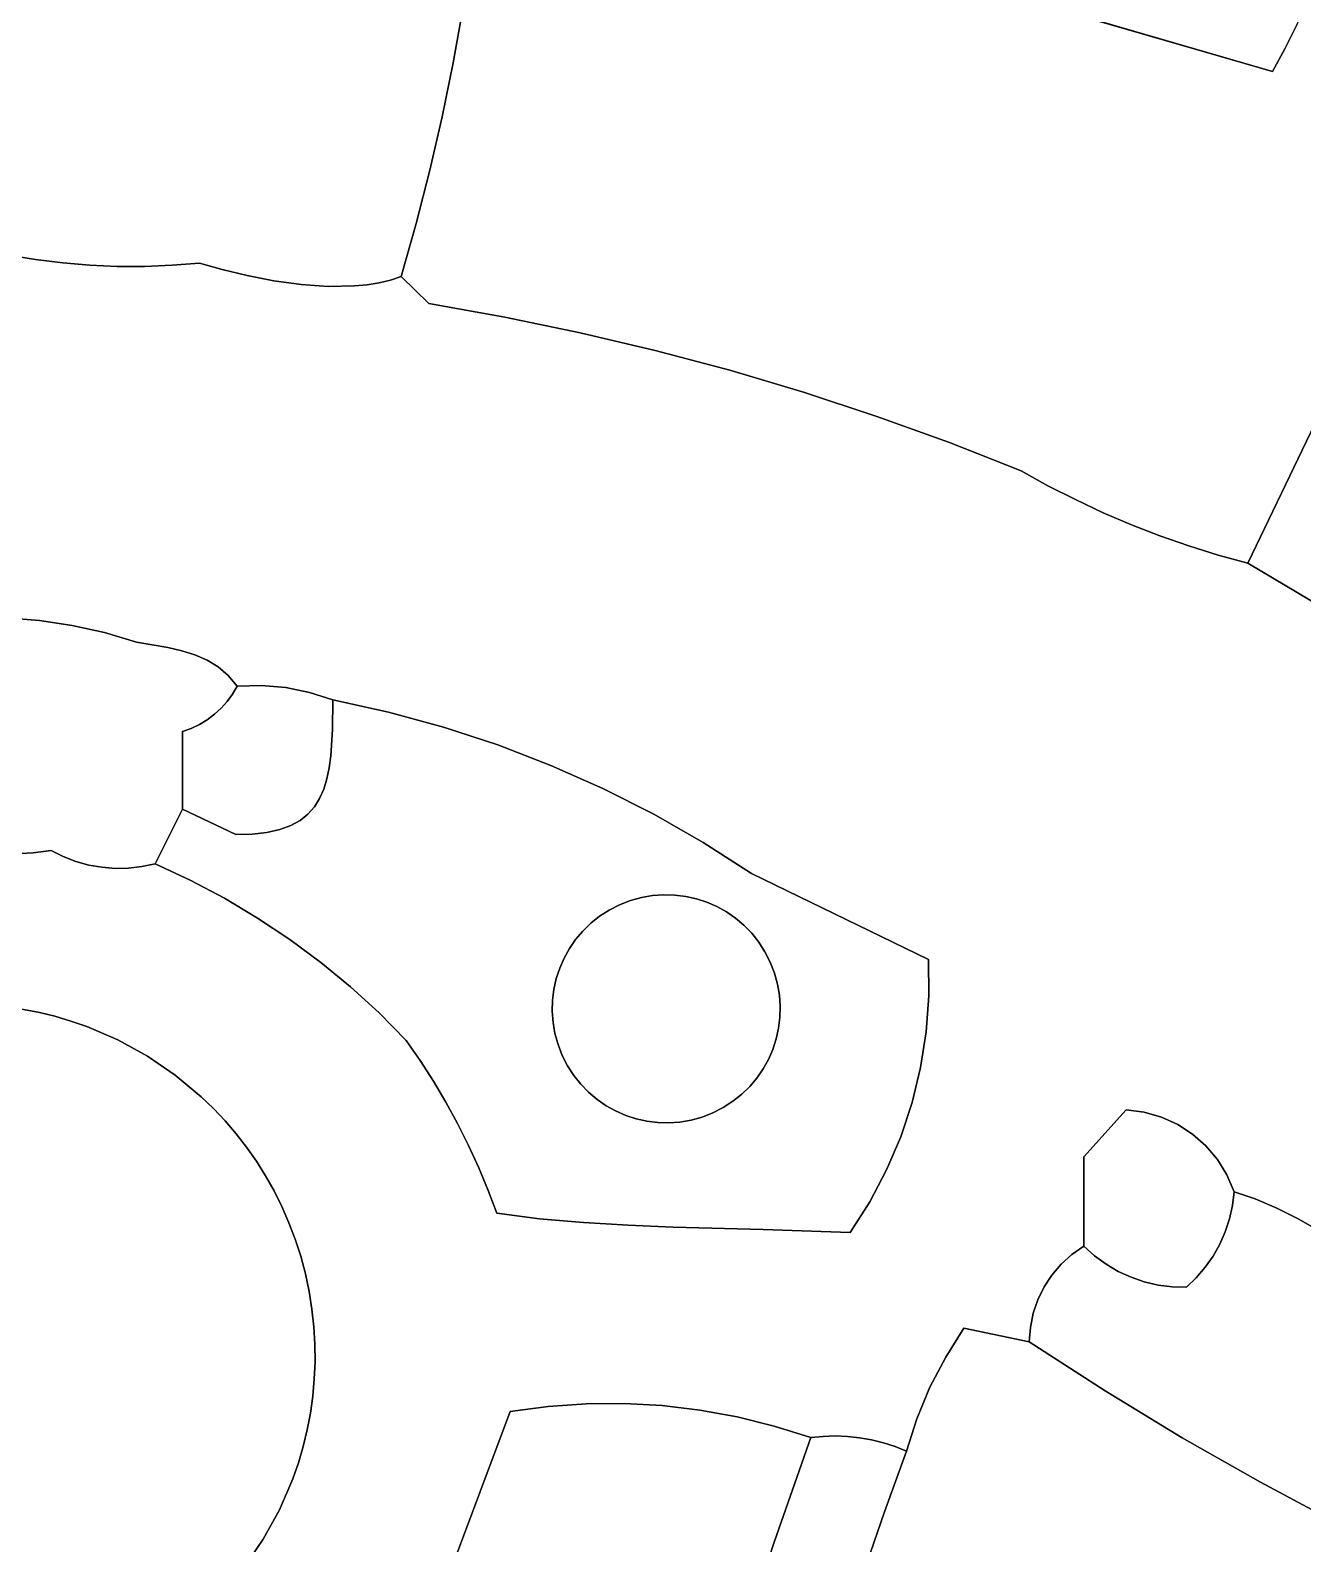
# Model space of a CAD drawing. Header units: inches. Extents: x 36.3 to 71.4, y 17.4 to 61.7.
# Drawn here: x 43.177 to 46.449, y 46.614 to 50.504 of the extents above; entities that cross this region are included whole.
import ezdxf

# ---------------------------------------------------------------- set-up
doc = ezdxf.new("R2010")
doc.units = ezdxf.units.IN
doc.layers.add('SURFACES_FOR_SKETCHUP', color=7, linetype='Continuous')

msp = doc.modelspace()

# ---------------------------------------------------------------- linework, layer by layer
at = {"layer": 'SURFACES_FOR_SKETCHUP'}
for points, invisible_edges in [([(43.1216, 49.926), (43.191, 49.9143), (42.8438, 51.065)], 10), ([(43.8009, 51.065), (42.8438, 51.065), (43.2608, 49.9056)], 10), ([(43.2608, 49.9056), (42.8438, 51.065), (43.191, 49.9143)], 3), ([(43.3309, 49.8997), (43.8009, 51.065), (43.2608, 49.9056)], 3), ([(43.3309, 49.8997), (43.4012, 49.8968), (43.8009, 51.065)], 10), ([(43.4012, 49.8968), (43.4715, 49.8968), (43.8009, 51.065)], 10), ([(43.5419, 49.8996), (43.8009, 51.065), (43.4715, 49.8968)], 3), ([(43.6122, 49.9054), (43.8009, 51.065), (43.5419, 49.8996)], 3), ([(43.6122, 49.9054), (44.2646, 50.4197), (43.8009, 51.065)], 11), ([(44.2894, 50.5587), (43.8009, 51.065), (44.2646, 50.4197)], 3), ([(44.2646, 50.4197), (44.5914, 49.7264), (45.0436, 50.7841)], 11), ([(44.2646, 50.4197), (45.0436, 50.7841), (44.2894, 50.5587)], 3), ([(44.7842, 49.6808), (45.0436, 50.7841), (44.5914, 49.7264)], 3), ([(44.9757, 49.6298), (45.0436, 50.7841), (44.7842, 49.6808)], 3), ([(45.1656, 49.5733), (45.0436, 50.7841), (44.9757, 49.6298)], 3), ([(45.0436, 50.7841), (45.3538, 49.5114), (46.3709, 50.3979)], 3), ([(45.3538, 49.5114), (45.0436, 50.7841), (45.1656, 49.5733)], 3), ([(46.4027, 50.4557), (46.4321, 50.5146), (45.0436, 50.7841)], 10), ([(45.0436, 50.7841), (46.3709, 50.3979), (46.4027, 50.4557)], 8), ([(46.4321, 50.5146), (46.7304, 50.0145), (46.4589, 50.5748)], 3), ([(46.4027, 50.4557), (46.7304, 50.0145), (46.4321, 50.5146)], 3), ([(46.4027, 50.4557), (46.3709, 50.3979), (46.7304, 50.0145)], 10), ([(44.2646, 50.4197), (43.6122, 49.9054), (44.2362, 50.2814)], 3), ([(44.2362, 50.2814), (44.5914, 49.7264), (44.2646, 50.4197)], 3), ([(45.5403, 49.4441), (46.3709, 50.3979), (45.3538, 49.5114)], 3), ([(45.7248, 49.3715), (46.3709, 50.3979), (45.5403, 49.4441)], 3), ([(45.7248, 49.3715), (45.7939, 49.3332), (46.3709, 50.3979)], 10), ([(45.7939, 49.3332), (45.8642, 49.2973), (46.3709, 50.3979)], 10), ([(46.3709, 50.3979), (45.8642, 49.2973), (46.7304, 50.0145)], 11), ([(43.6704, 49.8887), (44.2362, 50.2814), (43.6122, 49.9054)], 3), ([(44.2362, 50.2814), (43.6704, 49.8887), (44.2045, 50.1439)], 3), ([(44.2045, 50.1439), (44.5914, 49.7264), (44.2362, 50.2814)], 3), ([(43.7348, 49.8731), (44.2045, 50.1439), (43.6704, 49.8887)], 3), ([(43.8032, 49.8599), (44.2045, 50.1439), (43.7348, 49.8731)], 3), ([(43.8032, 49.8599), (43.8735, 49.8503), (44.2045, 50.1439)], 10), ([(44.1693, 50.0071), (44.2045, 50.1439), (43.8735, 49.8503)], 10), ([(44.1693, 50.0071), (44.3973, 49.7665), (44.2045, 50.1439)], 3), ([(44.5914, 49.7264), (44.2045, 50.1439), (44.3973, 49.7665)], 3), ([(43.8735, 49.8503), (43.9436, 49.8454), (44.1693, 50.0071)], 10), ([(43.9436, 49.8454), (44.0112, 49.8465), (44.1693, 50.0071)], 10), ([(44.0112, 49.8465), (44.0434, 49.8496), (44.1693, 50.0071)], 10), ([(44.0434, 49.8496), (44.0743, 49.8547), (44.1693, 50.0071)], 10), ([(44.0743, 49.8547), (44.1035, 49.8618), (44.1693, 50.0071)], 10), ([(44.1307, 49.8712), (44.1693, 50.0071), (44.1035, 49.8618)], 2), ([(44.1307, 49.8712), (44.2019, 49.801), (44.1693, 50.0071)], 2), ([(44.3973, 49.7665), (44.1693, 50.0071), (44.2019, 49.801)], 3), ([(45.9357, 49.2638), (46.7304, 50.0145), (45.8642, 49.2973)], 3), ([(46.0082, 49.2328), (46.7304, 50.0145), (45.9357, 49.2638)], 3), ([(46.0817, 49.2043), (46.7304, 50.0145), (46.0082, 49.2328)], 3), ([(46.1562, 49.1782), (46.7304, 50.0145), (46.0817, 49.2043)], 3), ([(46.1562, 49.1782), (46.2315, 49.1547), (46.7304, 50.0145)], 10), ([(46.3077, 49.1338), (46.7304, 50.0145), (46.2315, 49.1547)], 2), ([(46.7304, 50.0145), (46.3077, 49.1338), (47.3962, 49.7829)], 10), ([(43.191, 49.9143), (43.1216, 49.926), (43.0313, 48.9946)], 10), ([(43.0313, 48.9946), (43.1164, 48.9935), (43.191, 49.9143)], 10), ([(43.2608, 49.9056), (43.191, 49.9143), (43.1164, 48.9935)], 10), ([(43.1164, 48.9935), (43.2011, 48.9866), (43.2608, 49.9056)], 10), ([(43.3309, 49.8997), (43.2608, 49.9056), (43.2011, 48.9866)], 10), ([(43.2011, 48.9866), (43.2853, 48.9739), (43.3309, 49.8997)], 10), ([(43.4012, 49.8968), (43.3309, 49.8997), (43.2853, 48.9739)], 10), ([(43.2853, 48.9739), (43.3686, 48.9554), (43.4012, 49.8968)], 10), ([(43.4715, 49.8968), (43.3686, 48.9554), (43.5419, 49.8996)], 3), ([(43.4508, 48.9311), (43.5419, 49.8996), (43.3686, 48.9554)], 3), ([(43.4715, 49.8968), (43.4012, 49.8968), (43.3686, 48.9554)], 10), ([(43.5419, 49.8996), (43.4508, 48.9311), (43.6704, 49.8887)], 11), ([(43.4508, 48.9311), (43.5308, 48.917), (43.6704, 49.8887)], 10), ([(43.7348, 49.8731), (43.6704, 49.8887), (43.5308, 48.917)], 10), ([(43.5308, 48.917), (43.5671, 48.9087), (43.7348, 49.8731)], 10), ([(43.6704, 49.8887), (43.6122, 49.9054), (43.5419, 49.8996)], 8), ([(43.8032, 49.8599), (43.7348, 49.8731), (43.5671, 48.9087)], 10), ([(44.2019, 49.801), (44.1307, 49.8712), (44.1035, 49.8618)], 8), ([(43.5671, 48.9087), (43.6009, 48.8984), (43.8032, 49.8599)], 10), ([(43.8735, 49.8503), (43.8032, 49.8599), (43.6009, 48.8984)], 10), ([(43.6009, 48.8984), (43.632, 48.885), (43.8735, 49.8503)], 10), ([(43.9436, 49.8454), (43.8735, 49.8503), (43.632, 48.885)], 10), ([(43.632, 48.885), (43.8342, 48.8141), (43.9436, 49.8454)], 11), ([(43.8342, 48.8141), (43.8954, 48.8018), (43.9436, 49.8454)], 10), ([(44.2019, 49.801), (44.0112, 49.8465), (43.8954, 48.8018)], 11), ([(43.9436, 49.8454), (43.8954, 48.8018), (44.0112, 49.8465)], 3), ([(44.2019, 49.801), (44.0434, 49.8496), (44.0112, 49.8465)], 9), ([(44.2019, 49.801), (44.0743, 49.8547), (44.0434, 49.8496)], 9), ([(44.2019, 49.801), (44.1035, 49.8618), (44.0743, 49.8547)], 9), ([(43.8954, 48.8018), (43.9551, 48.7827), (44.2019, 49.801)], 10), ([(44.0986, 48.7512), (44.2019, 49.801), (43.9551, 48.7827)], 3), ([(44.2019, 49.801), (44.0986, 48.7512), (44.3973, 49.7665)], 3), ([(44.2401, 48.7125), (44.3973, 49.7665), (44.0986, 48.7512)], 3), ([(44.3973, 49.7665), (44.2401, 48.7125), (44.5914, 49.7264)], 3), ([(47.0308, 48.7027), (47.3962, 49.7829), (46.3077, 49.1338)], 3), ([(44.3792, 48.6668), (44.5914, 49.7264), (44.2401, 48.7125)], 3), ([(44.5914, 49.7264), (44.3792, 48.6668), (44.7842, 49.6808)], 3), ([(44.5158, 48.6142), (44.7842, 49.6808), (44.3792, 48.6668)], 3), ([(44.7842, 49.6808), (44.5158, 48.6142), (44.9757, 49.6298)], 3), ([(44.6496, 48.5547), (44.9757, 49.6298), (44.5158, 48.6142)], 3), ([(44.9757, 49.6298), (44.6496, 48.5547), (45.1656, 49.5733)], 3), ([(44.7802, 48.4886), (45.1656, 49.5733), (44.6496, 48.5547)], 3), ([(45.1656, 49.5733), (44.7802, 48.4886), (45.3538, 49.5114)], 3), ([(44.9076, 48.4158), (45.3538, 49.5114), (44.7802, 48.4886)], 3), ([(45.5403, 49.4441), (45.3538, 49.5114), (44.9076, 48.4158)], 10), ([(44.9076, 48.4158), (45.0312, 48.3365), (45.5403, 49.4441)], 10), ([(45.5403, 49.4441), (45.0312, 48.3365), (45.7248, 49.3715)], 3), ([(45.7939, 49.3332), (45.7248, 49.3715), (45.0312, 48.3365)], 10), ([(45.0312, 48.3365), (45.4869, 48.1155), (45.7939, 49.3332)], 10), ([(45.8642, 49.2973), (45.7939, 49.3332), (45.4869, 48.1155)], 10), ([(45.9357, 49.2638), (45.8642, 49.2973), (45.4869, 48.1155)], 10), ([(45.9357, 49.2638), (45.4869, 48.1155), (46.0082, 49.2328)], 3), ([(46.0082, 49.2328), (45.4869, 48.1155), (46.0817, 49.2043)], 3), ([(46.0817, 49.2043), (45.4869, 48.1155), (46.1562, 49.1782)], 3), ([(46.1562, 49.1782), (45.4869, 48.1155), (46.2315, 49.1547)], 3), ([(46.2315, 49.1547), (45.4869, 48.1155), (46.3077, 49.1338)], 3), ([(46.0415, 47.7231), (46.3077, 49.1338), (45.4869, 48.1155)], 11), ([(46.086, 47.7102), (46.3077, 49.1338), (46.0415, 47.7231)], 3), ([(47.0308, 48.7027), (46.3077, 49.1338), (46.086, 47.7102)], 10), ([(42.8723, 48.7703), (42.868, 48.7456), (43.2011, 48.9866)], 10), ([(43.1848, 48.3896), (43.2011, 48.9866), (42.868, 48.7456)], 11), ([(43.1164, 48.9935), (42.8723, 48.7703), (43.2011, 48.9866)], 3), ([(43.1848, 48.3896), (43.2309, 48.3953), (43.2011, 48.9866)], 10), ([(43.2011, 48.9866), (43.2309, 48.3953), (43.2853, 48.9739)], 3), ([(43.2853, 48.9739), (43.2309, 48.3953), (43.3686, 48.9554)], 3), ([(43.5689, 48.7015), (43.3686, 48.9554), (43.2309, 48.3953)], 11), ([(43.3686, 48.9554), (43.5689, 48.7015), (43.4508, 48.9311)], 3), ([(43.4508, 48.9311), (43.5689, 48.7015), (43.5308, 48.917)], 3), ([(43.5308, 48.917), (43.5689, 48.7015), (43.5671, 48.9087)], 3), ([(43.5911, 48.7094), (43.5671, 48.9087), (43.5689, 48.7015)], 3), ([(43.5671, 48.9087), (43.5911, 48.7094), (43.6009, 48.8984)], 3), ([(43.6122, 48.7195), (43.6009, 48.8984), (43.5911, 48.7094)], 3), ([(43.6009, 48.8984), (43.6322, 48.7315), (43.632, 48.885)], 3), ([(43.6322, 48.7315), (43.6009, 48.8984), (43.6122, 48.7195)], 3), ([(43.6605, 48.8678), (43.8342, 48.8141), (43.632, 48.885)], 3), ([(43.632, 48.885), (43.6508, 48.7455), (43.6605, 48.8678)], 3), ([(43.6508, 48.7455), (43.632, 48.885), (43.6322, 48.7315)], 3), ([(43.668, 48.7612), (43.6605, 48.8678), (43.6508, 48.7455)], 3), ([(43.6863, 48.8457), (43.772, 48.8195), (43.6605, 48.8678)], 3), ([(43.8342, 48.8141), (43.6605, 48.8678), (43.772, 48.8195)], 3), ([(43.6835, 48.7785), (43.6605, 48.8678), (43.668, 48.7612)], 3), ([(43.6605, 48.8678), (43.6835, 48.7785), (43.6863, 48.8457)], 3), ([(43.8342, 48.8141), (43.772, 48.8195), (43.668, 48.7612)], 10), ([(43.6835, 48.7785), (43.668, 48.7612), (43.772, 48.8195)], 10), ([(43.6974, 48.7974), (43.6863, 48.8457), (43.6835, 48.7785)], 3), ([(43.6974, 48.7974), (43.6835, 48.7785), (43.772, 48.8195)], 10), ([(43.6863, 48.8457), (43.7093, 48.8178), (43.772, 48.8195)], 8), ([(43.6974, 48.7974), (43.7093, 48.8178), (43.6863, 48.8457)], 8), ([(43.7093, 48.8178), (43.6974, 48.7974), (43.772, 48.8195)], 2), ([(43.8342, 48.8141), (43.668, 48.7612), (43.9503, 48.6389)], 11), ([(43.9503, 48.6389), (43.9543, 48.7069), (43.8342, 48.8141)], 10), ([(43.8954, 48.8018), (43.8342, 48.8141), (43.9543, 48.7069)], 10), ([(43.9551, 48.7827), (43.8954, 48.8018), (43.9543, 48.7069)], 2), ([(43.9551, 48.7827), (43.9543, 48.7069), (44.0986, 48.7512)], 2), ([(43.1848, 48.3896), (42.868, 48.7456), (43.1386, 48.3869)], 3), ([(43.6508, 48.7455), (43.6322, 48.7315), (43.7483, 48.4376)], 10), ([(43.6508, 48.7455), (43.9402, 48.5793), (43.668, 48.7612)], 3), ([(43.8187, 48.4492), (43.932, 48.553), (43.6508, 48.7455)], 11), ([(43.786, 48.4419), (43.8187, 48.4492), (43.6508, 48.7455)], 10), ([(43.9402, 48.5793), (43.6508, 48.7455), (43.932, 48.553)], 3), ([(43.7483, 48.4376), (43.786, 48.4419), (43.6508, 48.7455)], 10), ([(43.9461, 48.608), (43.668, 48.7612), (43.9402, 48.5793)], 3), ([(43.9503, 48.6389), (43.668, 48.7612), (43.9461, 48.608)], 3), ([(44.2401, 48.7125), (44.0986, 48.7512), (43.9461, 48.608)], 10), ([(43.9503, 48.6389), (43.9461, 48.608), (44.0986, 48.7512)], 10), ([(43.9543, 48.7069), (43.9503, 48.6389), (44.0986, 48.7512)], 10), ([(43.5911, 48.7094), (43.5689, 48.5018), (43.6122, 48.7195)], 3), ([(43.7055, 48.4365), (43.6122, 48.7195), (43.5689, 48.5018)], 3), ([(43.5689, 48.7015), (43.5689, 48.5018), (43.5911, 48.7094)], 2), ([(43.6322, 48.7315), (43.6122, 48.7195), (43.7055, 48.4365)], 10), ([(43.7055, 48.4365), (43.7483, 48.4376), (43.6322, 48.7315)], 10), ([(44.2401, 48.7125), (43.932, 48.553), (43.9214, 48.5291)], 9), ([(44.2401, 48.7125), (43.9214, 48.5291), (44.3792, 48.6668)], 3), ([(44.2401, 48.7125), (43.9402, 48.5793), (43.932, 48.553)], 9), ([(44.2401, 48.7125), (43.9461, 48.608), (43.9402, 48.5793)], 9), ([(46.086, 47.7102), (46.1276, 47.6911), (47.0308, 48.7027)], 10), ([(46.1276, 47.6911), (46.1658, 47.6663), (47.0308, 48.7027)], 10), ([(46.1658, 47.6663), (46.2001, 47.6362), (47.0308, 48.7027)], 10), ([(47.1331, 48.6305), (47.0308, 48.7027), (46.2001, 47.6362)], 10), ([(43.5689, 48.7015), (43.2309, 48.3953), (43.5689, 48.5018)], 3), ([(43.9214, 48.5291), (44.0007, 48.045), (44.3792, 48.6668)], 11), ([(44.5635, 48.1433), (44.3792, 48.6668), (44.0007, 48.045)], 11), ([(44.5158, 48.6142), (44.3792, 48.6668), (44.5795, 48.1665)], 10), ([(44.5635, 48.1433), (44.5795, 48.1665), (44.3792, 48.6668)], 10), ([(46.2001, 47.6362), (46.4388, 47.4481), (47.1331, 48.6305)], 11), ([(47.2341, 48.5564), (47.1331, 48.6305), (46.4388, 47.4481)], 10), ([(44.5158, 48.6142), (44.5795, 48.1665), (44.5978, 48.1883)], 9), ([(44.5158, 48.6142), (44.5978, 48.1883), (44.6184, 48.2083)], 9), ([(44.5158, 48.6142), (44.6184, 48.2083), (44.641, 48.2264)], 9), ([(44.5158, 48.6142), (44.641, 48.2264), (44.6496, 48.5547)], 3), ([(43.8187, 48.4492), (43.847, 48.4596), (43.932, 48.553)], 10), ([(43.9214, 48.5291), (43.932, 48.553), (43.847, 48.4596)], 10), ([(44.6658, 48.2423), (44.6496, 48.5547), (44.641, 48.2264)], 3), ([(44.6925, 48.256), (44.6496, 48.5547), (44.6658, 48.2423)], 3), ([(44.7204, 48.2669), (44.6496, 48.5547), (44.6925, 48.256)], 3), ([(44.6496, 48.5547), (44.7204, 48.2669), (44.7802, 48.4886)], 3), ([(46.4388, 47.4481), (46.4957, 47.4156), (47.2341, 48.5564)], 10), ([(43.847, 48.4596), (43.871, 48.4728), (43.9214, 48.5291)], 10), ([(43.9079, 48.5077), (43.9214, 48.5291), (43.871, 48.4728)], 10), ([(43.9079, 48.5077), (44.0007, 48.045), (43.9214, 48.5291)], 3), ([(43.2309, 48.3953), (43.2621, 48.3798), (43.5689, 48.5018)], 10), ([(43.2621, 48.3798), (43.2944, 48.3674), (43.5689, 48.5018)], 10), ([(43.3276, 48.3582), (43.5689, 48.5018), (43.2944, 48.3674)], 3), ([(43.3615, 48.3523), (43.5689, 48.5018), (43.3276, 48.3582)], 3), ([(43.3615, 48.3523), (43.3957, 48.3496), (43.5689, 48.5018)], 10), ([(43.3957, 48.3496), (43.4302, 48.3502), (43.5689, 48.5018)], 10), ([(43.4646, 48.3541), (43.5689, 48.5018), (43.4302, 48.3502)], 3), ([(43.4986, 48.3613), (43.5689, 48.5018), (43.4646, 48.3541)], 2), ([(43.5689, 48.5018), (43.4986, 48.3613), (43.5889, 48.3193)], 8), ([(43.5689, 48.5018), (43.5889, 48.3193), (43.7055, 48.4365)], 3), ([(43.847, 48.4596), (43.8444, 48.1671), (43.871, 48.4728)], 3), ([(43.9241, 48.108), (43.871, 48.4728), (43.8444, 48.1671)], 3), ([(43.8912, 48.4889), (43.9079, 48.5077), (43.871, 48.4728)], 2), ([(43.871, 48.4728), (43.9241, 48.108), (43.8912, 48.4889)], 3), ([(43.8912, 48.4889), (43.9241, 48.108), (43.9079, 48.5077)], 3), ([(44.0007, 48.045), (43.9079, 48.5077), (43.9241, 48.108)], 3), ([(44.7488, 48.2747), (44.7802, 48.4886), (44.7204, 48.2669)], 3), ([(44.7774, 48.2796), (44.7802, 48.4886), (44.7488, 48.2747)], 3), ([(44.806, 48.2817), (44.7802, 48.4886), (44.7774, 48.2796)], 3), ([(44.7802, 48.4886), (44.806, 48.2817), (44.9076, 48.4158)], 3), ([(43.6767, 48.2728), (43.7055, 48.4365), (43.5889, 48.3193)], 3), ([(43.7055, 48.4365), (43.6767, 48.2728), (43.7483, 48.4376)], 3), ([(43.7619, 48.222), (43.7483, 48.4376), (43.6767, 48.2728)], 3), ([(43.7483, 48.4376), (43.7619, 48.222), (43.786, 48.4419)], 3), ([(43.786, 48.4419), (43.7619, 48.222), (43.8187, 48.4492)], 3), ([(43.8444, 48.1671), (43.8187, 48.4492), (43.7619, 48.222)], 3), ([(43.8187, 48.4492), (43.8444, 48.1671), (43.847, 48.4596)], 3), ([(43.2621, 48.3798), (43.2309, 48.3953), (43.1848, 48.3896)], 8), ([(44.8344, 48.2809), (44.9076, 48.4158), (44.806, 48.2817)], 3), ([(44.8625, 48.2774), (44.9076, 48.4158), (44.8344, 48.2809)], 3), ([(44.89, 48.2712), (44.9076, 48.4158), (44.8625, 48.2774)], 3), ([(44.9167, 48.2625), (44.9076, 48.4158), (44.89, 48.2712)], 3), ([(44.9076, 48.4158), (44.9167, 48.2625), (45.0312, 48.3365)], 3), ([(43.1386, 48.3869), (43.1546, 47.988), (43.1848, 48.3896)], 3), ([(43.1848, 48.3896), (43.1546, 47.988), (43.2621, 48.3798)], 11), ([(43.2621, 48.3798), (43.1546, 47.988), (43.2944, 48.3674)], 3), ([(43.1977, 47.9797), (43.2944, 48.3674), (43.1546, 47.988)], 3), ([(43.2944, 48.3674), (43.1977, 47.9797), (43.3276, 48.3582)], 3), ([(43.2402, 47.9694), (43.3276, 48.3582), (43.1977, 47.9797)], 3), ([(43.3276, 48.3582), (43.2402, 47.9694), (43.3615, 48.3523)], 3), ([(43.5889, 48.3193), (43.4646, 48.3541), (43.4302, 48.3502)], 9), ([(43.5889, 48.3193), (43.4986, 48.3613), (43.4646, 48.3541)], 8), ([(43.282, 47.9571), (43.3615, 48.3523), (43.2402, 47.9694)], 3), ([(43.3615, 48.3523), (43.282, 47.9571), (43.3957, 48.3496)], 3), ([(43.3231, 47.9428), (43.3957, 48.3496), (43.282, 47.9571)], 3), ([(43.4028, 47.9085), (43.4302, 48.3502), (43.3231, 47.9428)], 3), ([(43.3957, 48.3496), (43.3231, 47.9428), (43.4302, 48.3502)], 3), ([(43.4302, 48.3502), (43.4028, 47.9085), (43.5889, 48.3193)], 11), ([(43.5889, 48.3193), (43.4028, 47.9085), (43.6767, 48.2728)], 3), ([(44.9425, 48.2512), (45.0312, 48.3365), (44.9167, 48.2625)], 3), ([(44.9671, 48.2376), (45.0312, 48.3365), (44.9425, 48.2512)], 3), ([(44.9904, 48.2215), (45.0312, 48.3365), (44.9671, 48.2376)], 3), ([(45.0121, 48.2032), (45.0312, 48.3365), (44.9904, 48.2215)], 3), ([(45.0321, 48.1827), (45.0312, 48.3365), (45.0121, 48.2032)], 3), ([(45.4869, 48.1155), (45.0312, 48.3365), (45.0662, 48.1353)], 10), ([(45.0502, 48.16), (45.0312, 48.3365), (45.0321, 48.1827)], 3), ([(45.0502, 48.16), (45.0662, 48.1353), (45.0312, 48.3365)], 10), ([(44.8625, 48.2774), (44.8344, 48.2809), (44.7204, 48.2669)], 10), ([(44.7204, 48.2669), (44.8344, 48.2809), (44.7488, 48.2747)], 3), ([(44.89, 48.2712), (44.8625, 48.2774), (44.7204, 48.2669)], 10), ([(44.806, 48.2817), (44.7488, 48.2747), (44.8344, 48.2809)], 3), ([(44.806, 48.2817), (44.7774, 48.2796), (44.7488, 48.2747)], 8), ([(43.4787, 47.8667), (43.6767, 48.2728), (43.4028, 47.9085)], 3), ([(43.6767, 48.2728), (43.4787, 47.8667), (43.7619, 48.222)], 3), ([(44.6925, 48.256), (44.5385, 48.0929), (44.9167, 48.2625)], 11), ([(44.9167, 48.2625), (44.5385, 48.0929), (44.7082, 47.7147)], 11), ([(44.5385, 48.0929), (44.6925, 48.256), (44.5498, 48.1186)], 3), ([(44.6925, 48.256), (44.6658, 48.2423), (44.5498, 48.1186)], 10), ([(44.5498, 48.1186), (44.6658, 48.2423), (44.5635, 48.1433)], 3), ([(44.5635, 48.1433), (44.6658, 48.2423), (44.5795, 48.1665)], 3), ([(44.6658, 48.2423), (44.641, 48.2264), (44.5795, 48.1665)], 10), ([(44.9167, 48.2625), (44.89, 48.2712), (44.6925, 48.256)], 10), ([(44.7204, 48.2669), (44.6925, 48.256), (44.89, 48.2712)], 10), ([(45.0863, 47.8843), (44.9167, 48.2625), (44.7082, 47.7147)], 11), ([(44.9167, 48.2625), (45.0798, 48.1085), (44.9425, 48.2512)], 3), ([(45.0798, 48.1085), (44.9167, 48.2625), (45.0863, 47.8843)], 11), ([(45.0798, 48.1085), (45.0662, 48.1353), (44.9425, 48.2512)], 10), ([(44.9425, 48.2512), (45.0662, 48.1353), (44.9671, 48.2376)], 3), ([(44.9671, 48.2376), (45.0662, 48.1353), (44.9904, 48.2215)], 3), ([(43.5503, 47.818), (43.7619, 48.222), (43.4787, 47.8667)], 3), ([(43.7619, 48.222), (43.5503, 47.818), (43.8444, 48.1671)], 3), ([(44.5978, 48.1883), (44.5795, 48.1665), (44.641, 48.2264)], 10), ([(44.641, 48.2264), (44.6184, 48.2083), (44.5978, 48.1883)], 8), ([(45.0121, 48.2032), (44.9904, 48.2215), (45.0502, 48.16)], 10), ([(45.0662, 48.1353), (45.0502, 48.16), (44.9904, 48.2215)], 10), ([(45.0502, 48.16), (45.0321, 48.1827), (45.0121, 48.2032)], 8), ([(43.617, 47.7625), (43.8444, 48.1671), (43.5503, 47.818)], 3), ([(43.9241, 48.108), (43.8444, 48.1671), (43.617, 47.7625)], 10), ([(44.5498, 48.1186), (44.5635, 48.1433), (44.0007, 48.045)], 10), ([(45.0662, 48.1353), (45.0798, 48.1085), (45.4869, 48.1155)], 10), ([(43.617, 47.7625), (43.6484, 47.7324), (43.9241, 48.108)], 10), ([(43.9241, 48.108), (43.6484, 47.7324), (44.0007, 48.045)], 3), ([(44.0007, 48.045), (44.0741, 47.9781), (44.5498, 48.1186)], 10), ([(44.5385, 48.0929), (44.5498, 48.1186), (44.0741, 47.9781)], 10), ([(44.5298, 48.0661), (44.5385, 48.0929), (44.0741, 47.9781)], 10), ([(44.5385, 48.0929), (44.5298, 48.0661), (44.545, 47.8686)], 10), ([(44.545, 47.8686), (44.7082, 47.7147), (44.5385, 48.0929)], 11), ([(45.0798, 48.1085), (45.0907, 48.0806), (45.4869, 48.1155)], 10), ([(45.0863, 47.8843), (45.0951, 47.9111), (45.0798, 48.1085)], 10), ([(45.0907, 48.0806), (45.0798, 48.1085), (45.0951, 47.9111)], 10), ([(45.0907, 48.0806), (45.0986, 48.0522), (45.4869, 48.1155)], 10), ([(45.1012, 47.9386), (45.1047, 47.9666), (45.0907, 48.0806)], 10), ([(45.0907, 48.0806), (45.1047, 47.9666), (45.0986, 48.0522)], 3), ([(45.0951, 47.9111), (45.1012, 47.9386), (45.0907, 48.0806)], 10), ([(45.0986, 48.0522), (45.1035, 48.0236), (45.4869, 48.1155)], 10), ([(45.4878, 48.022), (45.4869, 48.1155), (45.1035, 48.0236)], 10), ([(46.0415, 47.7231), (45.4869, 48.1155), (45.9949, 47.7293)], 3), ([(45.4878, 48.022), (45.9949, 47.7293), (45.4869, 48.1155)], 3), ([(43.6783, 47.7007), (44.0007, 48.045), (43.6484, 47.7324)], 3), ([(43.7068, 47.6675), (44.0007, 48.045), (43.6783, 47.7007)], 3), ([(44.0007, 48.045), (43.7068, 47.6675), (44.0741, 47.9781)], 3), ([(44.0741, 47.9781), (44.1442, 47.9074), (44.5298, 48.0661)], 10), ([(44.5236, 48.0386), (44.5298, 48.0661), (44.1442, 47.9074)], 10), ([(44.5298, 48.0661), (44.5236, 48.0386), (44.5342, 47.8966)], 10), ([(44.5342, 47.8966), (44.545, 47.8686), (44.5298, 48.0661)], 10), ([(45.1055, 47.995), (45.0986, 48.0522), (45.1047, 47.9666)], 3), ([(45.1055, 47.995), (45.1035, 48.0236), (45.0986, 48.0522)], 8), ([(44.5201, 48.0106), (44.5236, 48.0386), (44.1442, 47.9074)], 10), ([(44.5194, 47.9822), (44.5201, 48.0106), (44.1442, 47.9074)], 10), ([(44.5194, 47.9822), (44.5263, 47.925), (44.5201, 48.0106)], 3), ([(44.5236, 48.0386), (44.5201, 48.0106), (44.5342, 47.8966)], 10), ([(44.5342, 47.8966), (44.5201, 48.0106), (44.5263, 47.925)], 3), ([(45.1035, 48.0236), (45.1055, 47.995), (45.4878, 48.022)], 10), ([(45.4809, 47.9292), (45.4878, 48.022), (45.1055, 47.995)], 10), ([(45.4809, 47.9292), (45.9949, 47.7293), (45.4878, 48.022)], 3), ([(42.2373, 47.5692), (43.8846, 47.3077), (42.7964, 47.9751)], 11), ([(42.8418, 47.9848), (42.7964, 47.9751), (43.4028, 47.9085)], 10), ([(43.4787, 47.8667), (43.4028, 47.9085), (42.7964, 47.9751)], 10), ([(43.4787, 47.8667), (42.7964, 47.9751), (43.8846, 47.3077)], 11), ([(42.8872, 47.9921), (42.8418, 47.9848), (43.3231, 47.9428)], 10), ([(43.4028, 47.9085), (43.3231, 47.9428), (42.8418, 47.9848)], 10), ([(42.9325, 47.997), (42.8872, 47.9921), (43.2402, 47.9694)], 10), ([(43.3231, 47.9428), (43.282, 47.9571), (42.8872, 47.9921)], 10), ([(43.282, 47.9571), (43.2402, 47.9694), (42.8872, 47.9921)], 10), ([(42.9776, 47.9996), (42.9325, 47.997), (43.1977, 47.9797)], 10), ([(43.2402, 47.9694), (43.1977, 47.9797), (42.9325, 47.997)], 10), ([(43.1546, 47.988), (42.9776, 47.9996), (43.1977, 47.9797)], 3), ([(43.7337, 47.6328), (44.0741, 47.9781), (43.7068, 47.6675)], 3), ([(44.0741, 47.9781), (43.7337, 47.6328), (44.1442, 47.9074)], 3), ([(44.1442, 47.9074), (44.18, 47.8556), (44.5194, 47.9822)], 10), ([(44.5214, 47.9536), (44.5194, 47.9822), (44.18, 47.8556)], 10), ([(44.5194, 47.9822), (44.5214, 47.9536), (44.5263, 47.925)], 8), ([(45.1047, 47.9666), (45.1012, 47.9386), (45.4809, 47.9292)], 10), ([(45.1055, 47.995), (45.1047, 47.9666), (45.4809, 47.9292)], 10), ([(44.18, 47.8556), (44.2139, 47.8027), (44.5214, 47.9536)], 10), ([(44.5263, 47.925), (44.5214, 47.9536), (44.2139, 47.8027)], 10), ([(44.5342, 47.8966), (44.5263, 47.925), (44.2139, 47.8027)], 10), ([(45.4665, 47.8376), (45.1012, 47.9386), (45.0951, 47.9111)], 9), ([(45.4665, 47.8376), (45.4809, 47.9292), (45.1012, 47.9386)], 10), ([(45.4665, 47.8376), (45.8863, 47.608), (45.4809, 47.9292)], 3), ([(45.9949, 47.7293), (45.4809, 47.9292), (45.8863, 47.608)], 3), ([(43.7337, 47.6328), (43.759, 47.5967), (44.1442, 47.9074)], 10), ([(44.18, 47.8556), (44.1442, 47.9074), (43.759, 47.5967)], 10), ([(44.2139, 47.8027), (44.2459, 47.7486), (44.5342, 47.8966)], 10), ([(44.545, 47.8686), (44.5342, 47.8966), (44.2459, 47.7486)], 10), ([(45.4665, 47.8376), (45.0951, 47.9111), (45.0863, 47.8843)], 9), ([(43.4787, 47.8667), (43.8846, 47.3077), (43.5503, 47.818)], 3), ([(43.759, 47.5967), (43.7825, 47.5592), (44.18, 47.8556)], 10), ([(44.2139, 47.8027), (44.18, 47.8556), (43.7825, 47.5592)], 10), ([(44.2459, 47.7486), (44.276, 47.6934), (44.545, 47.8686)], 10), ([(44.5587, 47.8419), (44.545, 47.8686), (44.276, 47.6934)], 10), ([(44.545, 47.8686), (44.5587, 47.8419), (44.6824, 47.726)], 10), ([(44.7082, 47.7147), (44.545, 47.8686), (44.6824, 47.726)], 3), ([(44.9324, 47.7212), (45.0863, 47.8843), (44.7082, 47.7147)], 11), ([(45.0863, 47.8843), (44.9324, 47.7212), (45.0751, 47.8586)], 3), ([(44.9324, 47.7212), (44.9591, 47.7348), (45.0751, 47.8586)], 10), ([(45.0751, 47.8586), (44.9591, 47.7348), (45.0614, 47.8339)], 3), ([(45.0614, 47.8339), (45.4154, 47.6597), (45.0751, 47.8586)], 3), ([(45.0751, 47.8586), (45.4446, 47.7476), (45.0863, 47.8843)], 3), ([(45.4446, 47.7476), (45.0751, 47.8586), (45.4154, 47.6597)], 3), ([(45.4665, 47.8376), (45.0863, 47.8843), (45.4446, 47.7476)], 3), ([(43.5503, 47.818), (43.8726, 47.3525), (43.617, 47.7625)], 3), ([(43.8726, 47.3525), (43.5503, 47.818), (43.8846, 47.3077)], 3), ([(44.5746, 47.8172), (44.5587, 47.8419), (44.276, 47.6934)], 10), ([(44.276, 47.6934), (44.3041, 47.6372), (44.5746, 47.8172)], 10), ([(44.5927, 47.7945), (44.5746, 47.8172), (44.3041, 47.6372)], 10), ([(44.6578, 47.7396), (44.5587, 47.8419), (44.6345, 47.7557)], 3), ([(44.6824, 47.726), (44.5587, 47.8419), (44.6578, 47.7396)], 3), ([(44.5587, 47.8419), (44.5746, 47.8172), (44.6345, 47.7557)], 10), ([(44.6127, 47.774), (44.6345, 47.7557), (44.5746, 47.8172)], 10), ([(44.5746, 47.8172), (44.5927, 47.7945), (44.6127, 47.774)], 8), ([(45.0614, 47.8339), (44.9591, 47.7348), (45.0454, 47.8106)], 3), ([(44.9591, 47.7348), (44.9838, 47.7508), (45.0454, 47.8106)], 10), ([(45.027, 47.7889), (45.0454, 47.8106), (44.9838, 47.7508)], 10), ([(45.027, 47.7889), (45.379, 47.5744), (45.0454, 47.8106)], 3), ([(45.0454, 47.8106), (45.4154, 47.6597), (45.0614, 47.8339)], 3), ([(45.4154, 47.6597), (45.0454, 47.8106), (45.379, 47.5744)], 3), ([(45.4446, 47.7476), (45.8863, 47.608), (45.4665, 47.8376)], 3), ([(43.7825, 47.5592), (43.8043, 47.5204), (44.2139, 47.8027)], 10), ([(44.2459, 47.7486), (44.2139, 47.8027), (43.8043, 47.5204)], 10), ([(44.3041, 47.6372), (44.3302, 47.5801), (44.5927, 47.7945)], 10), ([(44.6127, 47.774), (44.5927, 47.7945), (44.3302, 47.5801)], 10), ([(44.3302, 47.5801), (44.487, 47.4491), (44.6127, 47.774)], 11), ([(44.6345, 47.7557), (44.6127, 47.774), (44.487, 47.4491)], 10), ([(44.9838, 47.7508), (45.0065, 47.7689), (45.027, 47.7889)], 8), ([(45.0065, 47.7689), (45.3356, 47.4921), (45.027, 47.7889)], 3), ([(45.379, 47.5744), (45.027, 47.7889), (45.3356, 47.4921)], 3), ([(43.617, 47.7625), (43.8585, 47.3963), (43.6484, 47.7324)], 3), ([(43.8585, 47.3963), (43.617, 47.7625), (43.8726, 47.3525)], 3), ([(43.6484, 47.7324), (43.8585, 47.3963), (43.6783, 47.7007)], 3), ([(43.8043, 47.5204), (43.8243, 47.4803), (44.2459, 47.7486)], 10), ([(44.276, 47.6934), (44.2459, 47.7486), (43.8243, 47.4803)], 10), ([(44.6345, 47.7557), (44.487, 47.4491), (44.6578, 47.7396)], 3), ([(44.6001, 47.4392), (44.6578, 47.7396), (44.487, 47.4491)], 3), ([(44.6578, 47.7396), (44.6001, 47.4392), (44.6824, 47.726)], 3), ([(44.9591, 47.7348), (44.9324, 47.7212), (45.0613, 47.4214)], 10), ([(44.9838, 47.7508), (44.9591, 47.7348), (45.0613, 47.4214)], 10), ([(45.0065, 47.7689), (44.9838, 47.7508), (45.0613, 47.4214)], 10), ([(45.0613, 47.4214), (45.3356, 47.4921), (45.0065, 47.7689)], 11), ([(45.4154, 47.6597), (45.8863, 47.608), (45.4446, 47.7476)], 3), ([(43.7068, 47.6675), (43.6783, 47.7007), (43.8424, 47.4389)], 10), ([(43.8585, 47.3963), (43.8424, 47.4389), (43.6783, 47.7007)], 10), ([(43.8243, 47.4803), (43.8424, 47.4389), (44.276, 47.6934)], 10), ([(44.3041, 47.6372), (44.276, 47.6934), (43.8424, 47.4389)], 10), ([(44.6824, 47.726), (44.6001, 47.4392), (44.7082, 47.7147)], 3), ([(44.7149, 47.4323), (44.7082, 47.7147), (44.6001, 47.4392)], 3), ([(44.7082, 47.7147), (44.7349, 47.706), (44.9324, 47.7212)], 10), ([(44.7349, 47.706), (44.7082, 47.7147), (44.7149, 47.4323)], 10), ([(44.7624, 47.6998), (44.7349, 47.706), (44.7149, 47.4323)], 10), ([(44.7904, 47.6963), (44.7624, 47.6998), (44.7149, 47.4323)], 10), ([(44.7149, 47.4323), (44.8306, 47.4277), (44.7904, 47.6963)], 10), ([(44.9044, 47.7103), (44.9324, 47.7212), (44.7349, 47.706)], 10), ([(44.7349, 47.706), (44.7624, 47.6998), (44.9044, 47.7103)], 10), ([(44.7624, 47.6998), (44.7904, 47.6963), (44.9044, 47.7103)], 10), ([(44.9044, 47.7103), (44.7904, 47.6963), (44.8761, 47.7025)], 3), ([(44.8189, 47.6955), (44.8761, 47.7025), (44.7904, 47.6963)], 3), ([(44.8189, 47.6955), (44.7904, 47.6963), (44.8306, 47.4277)], 10), ([(44.8189, 47.6955), (44.8475, 47.6976), (44.8761, 47.7025)], 8), ([(44.8475, 47.6976), (44.8189, 47.6955), (44.8306, 47.4277)], 10), ([(44.8306, 47.4277), (45.0613, 47.4214), (44.9044, 47.7103)], 10), ([(44.8761, 47.7025), (44.8306, 47.4277), (44.9044, 47.7103)], 3), ([(44.8761, 47.7025), (44.8475, 47.6976), (44.8306, 47.4277)], 10), ([(44.9324, 47.7212), (44.9044, 47.7103), (45.0613, 47.4214)], 10), ([(45.9949, 47.7293), (45.8863, 47.608), (46.0415, 47.7231)], 2), ([(46.086, 47.7102), (46.0415, 47.7231), (45.8863, 47.608)], 10), ([(46.086, 47.7102), (45.8863, 47.608), (46.1276, 47.6911)], 3), ([(43.7337, 47.6328), (43.7068, 47.6675), (43.8243, 47.4803)], 10), ([(43.8424, 47.4389), (43.8243, 47.4803), (43.7068, 47.6675)], 10), ([(45.379, 47.5744), (45.828, 47.3321), (45.4154, 47.6597)], 3), ([(45.8863, 47.608), (45.4154, 47.6597), (45.828, 47.3321)], 11), ([(46.1276, 47.6911), (45.8863, 47.608), (46.1658, 47.6663)], 3), ([(46.1658, 47.6663), (45.8863, 47.608), (46.2001, 47.6362)], 3), ([(43.8243, 47.4803), (43.8043, 47.5204), (43.7337, 47.6328)], 10), ([(43.759, 47.5967), (43.7337, 47.6328), (43.8043, 47.5204)], 10), ([(43.8424, 47.4389), (43.8585, 47.3963), (44.3041, 47.6372)], 10), ([(44.3302, 47.5801), (44.3041, 47.6372), (43.8585, 47.3963)], 10), ([(45.8863, 47.608), (45.9431, 47.3322), (46.2001, 47.6362)], 11), ([(45.9744, 47.3138), (46.2001, 47.6362), (45.9431, 47.3322)], 3), ([(46.2001, 47.6362), (45.9744, 47.3138), (46.2297, 47.6012)], 3), ([(46.2297, 47.6012), (46.4388, 47.4481), (46.2001, 47.6362)], 3), ([(43.7825, 47.5592), (43.759, 47.5967), (43.8043, 47.5204)], 2), ([(44.3544, 47.522), (44.3302, 47.5801), (43.8585, 47.3963)], 10), ([(44.3544, 47.522), (44.487, 47.4491), (44.3302, 47.5801)], 3), ([(45.828, 47.3321), (45.8555, 47.3569), (45.8863, 47.608)], 10), ([(45.8555, 47.3569), (45.8863, 47.3782), (45.8863, 47.608)], 8), ([(45.8863, 47.3782), (45.9137, 47.3536), (45.8863, 47.608)], 2), ([(45.9137, 47.3536), (45.9431, 47.3322), (45.8863, 47.608)], 10), ([(46.2495, 47.4156), (46.2297, 47.6012), (45.9744, 47.3138)], 11), ([(46.254, 47.5619), (46.3268, 47.5001), (46.2297, 47.6012)], 3), ([(46.3823, 47.4764), (46.2297, 47.6012), (46.3268, 47.5001)], 3), ([(46.4388, 47.4481), (46.2297, 47.6012), (46.3823, 47.4764)], 3), ([(46.2605, 47.449), (46.2297, 47.6012), (46.2495, 47.4156)], 3), ([(46.2297, 47.6012), (46.2605, 47.449), (46.254, 47.5619)], 3), ([(42.2373, 47.5692), (42.1289, 46.8869), (43.2171, 46.2195)], 11), ([(42.2373, 47.5692), (43.2171, 46.2195), (43.8846, 47.3077)], 11), ([(45.3356, 47.4921), (45.5779, 47.1675), (45.379, 47.5744)], 3), ([(45.8041, 47.3042), (45.828, 47.3321), (45.379, 47.5744)], 10), ([(45.5779, 47.1675), (45.784, 47.2736), (45.379, 47.5744)], 11), ([(45.8041, 47.3042), (45.379, 47.5744), (45.784, 47.2736)], 3), ([(46.254, 47.5619), (46.2726, 47.5186), (46.3268, 47.5001)], 8), ([(46.2726, 47.5186), (46.254, 47.5619), (46.2682, 47.4834)], 2), ([(46.2605, 47.449), (46.2682, 47.4834), (46.254, 47.5619)], 10), ([(43.8585, 47.3963), (43.8726, 47.3525), (44.3544, 47.522)], 10), ([(44.3765, 47.4631), (44.3544, 47.522), (43.8726, 47.3525)], 10), ([(44.3544, 47.522), (44.3765, 47.4631), (44.487, 47.4491)], 8), ([(46.3268, 47.5001), (46.2682, 47.4834), (46.2605, 47.449)], 9), ([(46.3268, 47.5001), (46.2605, 47.449), (46.3823, 47.4764)], 3), ([(46.3268, 47.5001), (46.2726, 47.5186), (46.2682, 47.4834)], 8), ([(44.3765, 47.4631), (43.8726, 47.3525), (43.8846, 47.3077)], 9), ([(44.3765, 47.4631), (43.8846, 47.3077), (43.8942, 47.2622)], 9), ([(44.3765, 47.4631), (43.8942, 47.2622), (43.9015, 47.2168)], 9), ([(44.3765, 47.4631), (43.9015, 47.2168), (43.9065, 47.1715)], 9), ([(44.3765, 47.4631), (43.9065, 47.1715), (44.4116, 46.9537)], 11), ([(44.487, 47.4491), (44.3765, 47.4631), (44.4116, 46.9537)], 10), ([(45.0613, 47.4214), (45.2852, 47.4133), (45.3356, 47.4921)], 8), ([(45.2852, 47.4133), (45.5779, 47.1675), (45.3356, 47.4921)], 3), ([(46.4388, 47.4481), (46.3823, 47.4764), (46.2495, 47.4156)], 10), ([(46.2605, 47.449), (46.2495, 47.4156), (46.3823, 47.4764)], 10), ([(44.4116, 46.9537), (44.509, 46.9666), (44.487, 47.4491)], 10), ([(44.6001, 47.4392), (44.487, 47.4491), (44.509, 46.9666)], 10), ([(44.509, 46.9666), (44.6067, 46.9733), (44.6001, 47.4392)], 10), ([(44.7149, 47.4323), (44.6001, 47.4392), (44.6067, 46.9733)], 10), ([(44.6067, 46.9733), (44.7045, 46.974), (44.7149, 47.4323)], 10), ([(44.8306, 47.4277), (44.7149, 47.4323), (44.7045, 46.974)], 10), ([(44.7045, 46.974), (44.802, 46.9686), (44.8306, 47.4277)], 10), ([(44.802, 46.9686), (44.899, 46.9571), (44.8306, 47.4277)], 10), ([(45.0613, 47.4214), (44.8306, 47.4277), (44.899, 46.9571)], 10), ([(44.899, 46.9571), (44.9952, 46.9396), (45.0613, 47.4214)], 10), ([(44.9952, 46.9396), (45.0903, 46.9161), (45.0613, 47.4214)], 10), ([(45.2852, 47.4133), (45.0613, 47.4214), (45.0903, 46.9161)], 10), ([(46.4957, 47.4156), (46.4388, 47.4481), (46.2182, 47.3531)], 10), ([(46.2353, 47.3836), (46.2182, 47.3531), (46.4388, 47.4481)], 10), ([(46.2495, 47.4156), (46.2353, 47.3836), (46.4388, 47.4481)], 10), ([(45.0903, 46.9161), (45.2155, 46.8897), (45.2852, 47.4133)], 11), ([(45.2469, 46.8907), (45.2852, 47.4133), (45.2155, 46.8897)], 3), ([(45.2469, 46.8907), (45.4904, 47.0158), (45.2852, 47.4133)], 11), ([(45.5309, 47.0935), (45.2852, 47.4133), (45.4904, 47.0158)], 3), ([(45.5779, 47.1675), (45.2852, 47.4133), (45.5309, 47.0935)], 3), ([(46.0073, 47.2987), (46.2495, 47.4156), (45.9744, 47.3138)], 3), ([(46.2495, 47.4156), (46.0073, 47.2987), (46.2353, 47.3836)], 3), ([(46.0415, 47.287), (46.2353, 47.3836), (46.0073, 47.2987)], 3), ([(46.2353, 47.3836), (46.0415, 47.287), (46.2182, 47.3531)], 3), ([(46.5527, 47.3792), (46.4957, 47.4156), (46.1981, 47.3243)], 10), ([(46.2182, 47.3531), (46.1981, 47.3243), (46.4957, 47.4156)], 10), ([(45.8555, 47.3569), (45.828, 47.3321), (45.9137, 47.3536)], 10), ([(45.9137, 47.3536), (45.828, 47.3321), (45.9431, 47.3322)], 3), ([(45.8863, 47.3782), (45.8555, 47.3569), (45.9137, 47.3536)], 2), ([(46.0768, 47.2787), (46.2182, 47.3531), (46.0415, 47.287)], 3), ([(46.1981, 47.3243), (46.2182, 47.3531), (46.0768, 47.2787)], 10), ([(46.6094, 47.3394), (46.5527, 47.3792), (46.1752, 47.2975)], 10), ([(46.1981, 47.3243), (46.1752, 47.2975), (46.5527, 47.3792)], 10), ([(43.7762, 46.6253), (43.8846, 47.3077), (43.2171, 46.2195)], 11), ([(43.8179, 46.7012), (43.8846, 47.3077), (43.7762, 46.6253)], 3), ([(43.8942, 47.2622), (43.8846, 47.3077), (43.8179, 46.7012)], 10), ([(45.9405, 47.0066), (45.9744, 47.3138), (45.756, 47.206)], 11), ([(45.756, 47.206), (45.9744, 47.3138), (45.7678, 47.2408)], 3), ([(45.7678, 47.2408), (45.9744, 47.3138), (45.784, 47.2736)], 3), ([(45.9431, 47.3322), (45.784, 47.2736), (45.9744, 47.3138)], 3), ([(45.784, 47.2736), (45.9431, 47.3322), (45.8041, 47.3042)], 3), ([(45.8041, 47.3042), (45.9431, 47.3322), (45.828, 47.3321)], 3), ([(45.9744, 47.3138), (45.9405, 47.0066), (46.0073, 47.2987)], 3), ([(46.0768, 47.2787), (46.113, 47.2739), (46.1981, 47.3243)], 10), ([(46.1752, 47.2975), (46.1981, 47.3243), (46.113, 47.2739)], 10), ([(46.1752, 47.2975), (46.3398, 46.7716), (46.6094, 47.3394)], 11), ([(46.6654, 47.2967), (46.6094, 47.3394), (46.3398, 46.7716)], 10), ([(45.5779, 47.1675), (45.7678, 47.2408), (45.784, 47.2736)], 9), ([(46.0073, 47.2987), (45.9405, 47.0066), (46.0415, 47.287)], 3), ([(46.0415, 47.287), (45.9405, 47.0066), (46.0768, 47.2787)], 3), ([(46.0768, 47.2787), (45.9405, 47.0066), (46.113, 47.2739)], 3), ([(46.1385, 46.8863), (46.113, 47.2739), (45.9405, 47.0066)], 3), ([(46.1497, 47.2728), (46.1752, 47.2975), (46.113, 47.2739)], 2), ([(46.113, 47.2739), (46.1385, 46.8863), (46.1497, 47.2728)], 3), ([(46.1497, 47.2728), (46.1385, 46.8863), (46.1752, 47.2975)], 3), ([(46.3398, 46.7716), (46.1752, 47.2975), (46.1385, 46.8863)], 3), ([(46.7201, 47.2514), (46.6654, 47.2967), (46.3398, 46.7716)], 10), ([(43.8179, 46.7012), (43.8523, 46.7809), (43.8942, 47.2622)], 10), ([(43.8942, 47.2622), (43.8523, 46.7809), (43.9015, 47.2168)], 3), ([(45.5779, 47.1675), (45.756, 47.206), (45.7678, 47.2408)], 9), ([(46.7734, 47.204), (46.7201, 47.2514), (46.3398, 46.7716)], 10), ([(43.8666, 46.822), (43.9015, 47.2168), (43.8523, 46.7809)], 3), ([(43.8666, 46.822), (43.8789, 46.8638), (43.9015, 47.2168)], 10), ([(43.9015, 47.2168), (43.8789, 46.8638), (43.9065, 47.1715)], 3), ([(45.5779, 47.1675), (45.7486, 47.1697), (45.756, 47.206)], 9), ([(45.7486, 47.1697), (45.9405, 47.0066), (45.756, 47.206)], 3), ([(46.5443, 46.6625), (46.7734, 47.204), (46.3398, 46.7716)], 3), ([(43.8789, 46.8638), (43.8892, 46.9063), (43.9065, 47.1715)], 10), ([(43.9065, 47.1715), (43.8892, 46.9063), (43.9091, 47.1265)], 3), ([(43.9091, 47.1265), (44.4116, 46.9537), (43.9065, 47.1715)], 3), ([(45.5779, 47.1675), (45.5309, 47.0935), (45.7459, 47.1324)], 2), ([(45.5779, 47.1675), (45.7459, 47.1324), (45.7486, 47.1697)], 8), ([(45.7459, 47.1324), (45.9405, 47.0066), (45.7486, 47.1697)], 2), ([(43.8975, 46.9494), (43.9091, 47.1265), (43.8892, 46.9063)], 3), ([(43.9091, 47.1265), (43.8975, 46.9494), (43.9095, 47.0816)], 3), ([(43.9095, 47.0816), (44.4116, 46.9537), (43.9091, 47.1265)], 3), ([(45.4904, 47.0158), (45.4566, 46.935), (45.7459, 47.1324)], 10), ([(45.9405, 47.0066), (45.7459, 47.1324), (45.4566, 46.935)], 10), ([(45.5309, 47.0935), (45.4904, 47.0158), (45.7459, 47.1324)], 10), ([(43.8975, 46.9494), (43.9036, 46.9931), (43.9095, 47.0816)], 10), ([(43.9077, 47.0372), (43.9095, 47.0816), (43.9036, 46.9931)], 2), ([(43.9077, 47.0372), (44.4116, 46.9537), (43.9095, 47.0816)], 3), ([(43.9036, 46.9931), (44.4116, 46.9537), (43.9077, 47.0372)], 3), ([(43.8975, 46.9494), (44.4116, 46.9537), (43.9036, 46.9931)], 3), ([(45.2783, 46.8895), (45.4904, 47.0158), (45.2469, 46.8907)], 3), ([(45.3094, 46.8862), (45.4904, 47.0158), (45.2783, 46.8895)], 3), ([(45.4904, 47.0158), (45.3094, 46.8862), (45.4566, 46.935)], 3), ([(45.4299, 46.8515), (45.3735, 46.6955), (45.9405, 47.0066)], 10), ([(46.1385, 46.8863), (45.9405, 47.0066), (45.3735, 46.6955)], 10), ([(45.4299, 46.8515), (45.9405, 47.0066), (45.4566, 46.935)], 3), ([(43.8789, 46.8638), (44.4116, 46.9537), (43.8892, 46.9063)], 3), ([(44.4116, 46.9537), (43.8789, 46.8638), (44.2574, 46.544)], 3), ([(43.8892, 46.9063), (44.4116, 46.9537), (43.8975, 46.9494)], 3), ([(44.7045, 46.974), (44.6067, 46.9733), (44.2574, 46.544)], 10), ([(44.7045, 46.974), (44.2574, 46.544), (44.9996, 46.3478)], 11), ([(44.509, 46.9666), (44.2574, 46.544), (44.6067, 46.9733)], 3), ([(44.509, 46.9666), (44.4116, 46.9537), (44.2574, 46.544)], 8), ([(44.9996, 46.3478), (45.0903, 46.6177), (44.7045, 46.974)], 10), ([(44.802, 46.9686), (44.7045, 46.974), (45.0903, 46.6177)], 10), ([(44.802, 46.9686), (45.0903, 46.6177), (44.899, 46.9571)], 3), ([(44.899, 46.9571), (45.0903, 46.6177), (44.9952, 46.9396)], 3), ([(45.0903, 46.9161), (44.9952, 46.9396), (45.0903, 46.6177)], 10), ([(45.0903, 46.9161), (45.1841, 46.8866), (45.2155, 46.8897)], 8), ([(45.0903, 46.6177), (45.1841, 46.8866), (45.0903, 46.9161)], 8), ([(45.3403, 46.8807), (45.4566, 46.935), (45.3094, 46.8862)], 3), ([(45.3707, 46.873), (45.4566, 46.935), (45.3403, 46.8807)], 3), ([(45.4006, 46.8633), (45.4566, 46.935), (45.3707, 46.873)], 3), ([(45.4006, 46.8633), (45.4299, 46.8515), (45.4566, 46.935)], 8), ([(42.5348, 46.3278), (43.2171, 46.2195), (42.1289, 46.8869)], 11), ([(45.0903, 46.6177), (45.3735, 46.6955), (45.1841, 46.8866)], 3), ([(45.2155, 46.8897), (45.1841, 46.8866), (45.3735, 46.6955)], 10), ([(45.2469, 46.8907), (45.2155, 46.8897), (45.3735, 46.6955)], 10), ([(45.2783, 46.8895), (45.2469, 46.8907), (45.3735, 46.6955)], 10), ([(45.3094, 46.8862), (45.2783, 46.8895), (45.3735, 46.6955)], 10), ([(45.3403, 46.8807), (45.3094, 46.8862), (45.3735, 46.6955)], 10), ([(46.1385, 46.8863), (45.3194, 46.5388), (46.3398, 46.7716)], 3), ([(45.3194, 46.5388), (46.1385, 46.8863), (45.3735, 46.6955)], 3), ([(45.3403, 46.8807), (45.3735, 46.6955), (45.3707, 46.873)], 3), ([(43.8666, 46.822), (44.2574, 46.544), (43.8789, 46.8638)], 3), ([(45.4006, 46.8633), (45.3707, 46.873), (45.3735, 46.6955)], 10), ([(45.3735, 46.6955), (45.4299, 46.8515), (45.4006, 46.8633)], 8), ([(43.8523, 46.7809), (44.2574, 46.544), (43.8666, 46.822)], 3), ([(43.8179, 46.7012), (44.2574, 46.544), (43.8523, 46.7809)], 3), ([(45.2174, 46.2233), (46.3398, 46.7716), (45.2673, 46.3814)], 3), ([(46.3398, 46.7716), (45.2174, 46.2233), (46.5893, 46.6234)], 11), ([(45.2673, 46.3814), (46.3398, 46.7716), (45.3194, 46.5388)], 3), ([(46.5893, 46.6234), (46.5443, 46.6625), (46.3398, 46.7716)], 8), ([(43.7762, 46.6253), (44.2574, 46.544), (43.8179, 46.7012)], 3), ([(45.3194, 46.5388), (45.3735, 46.6955), (45.0903, 46.6177)], 10), ([(43.7762, 46.6253), (43.2171, 46.2195), (43.7275, 46.5537)], 3), ([(43.7762, 46.6253), (43.7275, 46.5537), (44.0724, 46.2496)], 10), ([(44.2574, 46.544), (43.7762, 46.6253), (44.0724, 46.2496)], 3), ([(45.0903, 46.6177), (44.9996, 46.3478), (45.2673, 46.3814)], 10), ([(45.2673, 46.3814), (45.3194, 46.5388), (45.0903, 46.6177)], 10), ([(45.1697, 46.0645), (46.5893, 46.6234), (45.2174, 46.2233)], 3), ([(46.5893, 46.6234), (45.1697, 46.0645), (46.637, 46.5881)], 3)]:
    msp.add_3dface(points, dxfattribs=dict(at, invisible_edges=invisible_edges))

doc.saveas('drawing.dxf')
